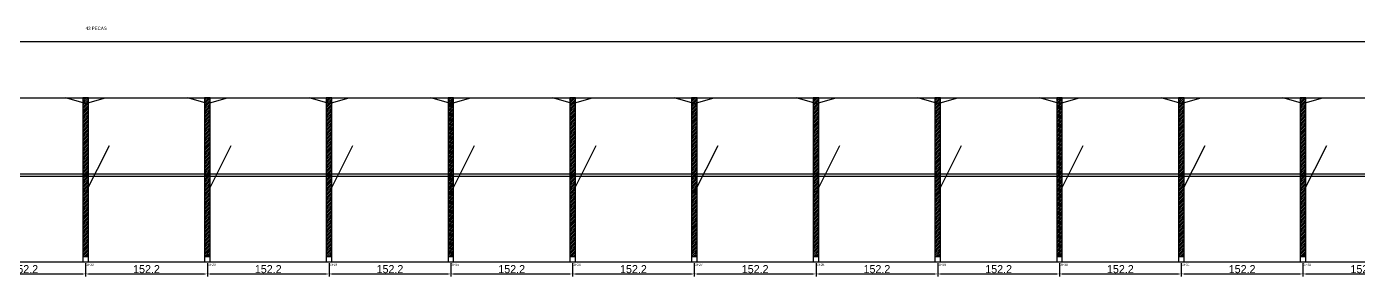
# Model space of a CAD drawing. Header units: metres. Extents: x -30 to 6481, y -25 to 308.
# Drawn here: x 3152 to 4816, y -25 to 287 of the extents above; entities that cross this region are included whole.
import ezdxf

# ---------------------------------------------------------------- set-up
doc = ezdxf.new("R2010")
doc.units = ezdxf.units.M
for name, color, linetype in [('BARRA_ANCORAGEM', 1, 'Continuous'), ('COTA', 241, 'Continuous'), ('GARFOS OK', 3, 'Continuous'), ('NOME DA VIGA', 6, 'Continuous'), ('SARR_7x7', 40, 'Continuous'), ('TIRAS REESCORAMENTO', 252, 'Continuous'), ('VIGAS', 3, 'Continuous')]:
    doc.layers.add(name, color=color, linetype=linetype)
doc.dimstyles.new('EZ DXF', dxfattribs={"dimtxt": 10, "dimasz": 3.5, "dimexe": 3, "dimexo": 1.5, "dimgap": 1, "dimtad": 1, "dimdec": 1, "dimdsep": 46, "dimcen": 2.5, "dimazin": 3, "dimtfac": 1, "dimtmove": 0, "dimatfit": 3})

msp = doc.modelspace()

# ---------------------------------------------------------------- hatches: boundary and pattern name
at = {"layer": 'COTA'}
h = msp.add_hatch(dxfattribs=at)
h.set_pattern_fill('ANSI31', scale=0.5)
h.paths.add_polyline_path([(3221.87, 0), (3228.87, 0), (3228.87, 198), (3221.87, 198)])
h = msp.add_hatch(dxfattribs=at)
h.set_pattern_fill('ANSI31', scale=0.5)
h.paths.add_polyline_path([(3374.03, 0), (3381.03, 0), (3381.03, 198), (3374.03, 198)])
h = msp.add_hatch(dxfattribs=at)
h.set_pattern_fill('ANSI31', scale=0.5)
h.paths.add_polyline_path([(3526.19, 0), (3533.19, 0), (3533.19, 198), (3526.19, 198)])
h = msp.add_hatch(dxfattribs=at)
h.set_pattern_fill('ANSI31', scale=0.5)
h.paths.add_polyline_path([(3678.35, 0), (3685.35, 0), (3685.35, 198), (3678.35, 198)])
h = msp.add_hatch(dxfattribs=at)
h.set_pattern_fill('ANSI31', scale=0.5)
h.paths.add_polyline_path([(3830.51, 0), (3837.51, 0), (3837.51, 198), (3830.51, 198)])
h = msp.add_hatch(dxfattribs=at)
h.set_pattern_fill('ANSI31', scale=0.5)
h.paths.add_polyline_path([(3982.67, 0), (3989.67, 0), (3989.67, 198), (3982.67, 198)])
h = msp.add_hatch(dxfattribs=at)
h.set_pattern_fill('ANSI31', scale=0.5)
h.paths.add_polyline_path([(4134.83, 0), (4141.83, 0), (4141.83, 198), (4134.83, 198)])
h = msp.add_hatch(dxfattribs=at)
h.set_pattern_fill('ANSI31', scale=0.5)
h.paths.add_polyline_path([(4286.99, 0), (4293.99, 0), (4293.99, 198), (4286.99, 198)])
h = msp.add_hatch(dxfattribs=at)
h.set_pattern_fill('ANSI31', scale=0.5)
h.paths.add_polyline_path([(4439.15, 0), (4446.15, 0), (4446.15, 198), (4439.15, 198)])
h = msp.add_hatch(dxfattribs=at)
h.set_pattern_fill('ANSI31', scale=0.5)
h.paths.add_polyline_path([(4591.31, 0), (4598.31, 0), (4598.31, 198), (4591.31, 198)])
h = msp.add_hatch(dxfattribs=at)
h.set_pattern_fill('ANSI31', scale=0.5)
h.paths.add_polyline_path([(4743.47, 0), (4750.47, 0), (4750.47, 198), (4743.47, 198)])

# ---------------------------------------------------------------- linework, layer by layer
at = {"layer": 'BARRA_ANCORAGEM'}
for p, q in [((3225.37, 79.2), (3255.07, 138.6)), ((3377.53, 79.2), (3407.23, 138.6)), ((3529.69, 79.2), (3559.39, 138.6)), ((3681.85, 79.2), (3711.55, 138.6)), ((3834.01, 79.2), (3863.71, 138.6)), ((3986.17, 79.2), (4015.87, 138.6)), ((4138.33, 79.2), (4168.03, 138.6)), ((4290.49, 79.2), (4320.19, 138.6)), ((4442.65, 79.2), (4472.35, 138.6)), ((4594.81, 79.2), (4624.51, 138.6)), ((4746.97, 79.2), (4776.67, 138.6))]:
    msp.add_line(p, q, dxfattribs=at)
at = {"layer": 'GARFOS OK'}
for p, q in [((3225.37, 191), (3200.37, 198)), ((3200.37, 198), (3250.37, 198)), ((3225.37, 191), (3250.37, 198)), ((3377.53, 191), (3352.53, 198)), ((3352.53, 198), (3402.53, 198)), ((3377.53, 191), (3402.53, 198)), ((3529.69, 191), (3504.69, 198)), ((3504.69, 198), (3554.69, 198)), ((3529.69, 191), (3554.69, 198)), ((3681.85, 191), (3656.85, 198)), ((3656.85, 198), (3706.85, 198)), ((3681.85, 191), (3706.85, 198)), ((3834.01, 191), (3809.01, 198)), ((3809.01, 198), (3859.01, 198)), ((3834.01, 191), (3859.01, 198)), ((3986.17, 191), (3961.17, 198)), ((3961.17, 198), (4011.17, 198)), ((3986.17, 191), (4011.17, 198)), ((4138.33, 191), (4113.33, 198)), ((4113.33, 198), (4163.33, 198)), ((4138.33, 191), (4163.33, 198)), ((4290.49, 191), (4265.49, 198)), ((4265.49, 198), (4315.49, 198)), ((4290.49, 191), (4315.49, 198)), ((4442.65, 191), (4417.65, 198)), ((4417.65, 198), (4467.65, 198)), ((4442.65, 191), (4467.65, 198)), ((4594.81, 191), (4569.81, 198)), ((4569.81, 198), (4619.81, 198)), ((4594.81, 191), (4619.81, 198)), ((4746.97, 191), (4721.97, 198)), ((4721.97, 198), (4771.97, 198)), ((4746.97, 191), (4771.97, 198))]:
    msp.add_line(p, q, dxfattribs=at)
at = {"layer": 'GARFOS OK', "linetype": 'CONTINUOUS'}
msp.add_line((-30, -7), (6480.74, -7), dxfattribs=at)
at = {"layer": 'GARFOS OK'}
for points in [[(3221.87, 0), (3228.87, 0), (3228.87, 198), (3221.87, 198), (3221.87, 0)], [(3374.03, 0), (3381.03, 0), (3381.03, 198), (3374.03, 198), (3374.03, 0)], [(3526.19, 0), (3533.19, 0), (3533.19, 198), (3526.19, 198), (3526.19, 0)], [(3678.35, 0), (3685.35, 0), (3685.35, 198), (3678.35, 198), (3678.35, 0)], [(3830.51, 0), (3837.51, 0), (3837.51, 198), (3830.51, 198), (3830.51, 0)], [(3982.67, 0), (3989.67, 0), (3989.67, 198), (3982.67, 198), (3982.67, 0)], [(4134.83, 0), (4141.83, 0), (4141.83, 198), (4134.83, 198), (4134.83, 0)], [(4286.99, 0), (4293.99, 0), (4293.99, 198), (4286.99, 198), (4286.99, 0)], [(4439.15, 0), (4446.15, 0), (4446.15, 198), (4439.15, 198), (4439.15, 0)], [(4591.31, 0), (4598.31, 0), (4598.31, 198), (4591.31, 198), (4591.31, 0)], [(4743.47, 0), (4750.47, 0), (4750.47, 198), (4743.47, 198), (4743.47, 0)]]:
    msp.add_lwpolyline(points, dxfattribs=at)
at = {"layer": 'SARR_7x7'}
for points in [[(3221.87, -7), (3228.87, -7), (3228.87, 0), (3221.87, 0), (3221.87, -7)], [(3374.03, -7), (3381.03, -7), (3381.03, 0), (3374.03, 0), (3374.03, -7)], [(3526.19, -7), (3533.19, -7), (3533.19, 0), (3526.19, 0), (3526.19, -7)], [(3678.35, -7), (3685.35, -7), (3685.35, 0), (3678.35, 0), (3678.35, -7)], [(3830.51, -7), (3837.51, -7), (3837.51, 0), (3830.51, 0), (3830.51, -7)], [(3982.67, -7), (3989.67, -7), (3989.67, 0), (3982.67, 0), (3982.67, -7)], [(4134.83, -7), (4141.83, -7), (4141.83, 0), (4134.83, 0), (4134.83, -7)], [(4286.99, -7), (4293.99, -7), (4293.99, 0), (4286.99, 0), (4286.99, -7)], [(4439.15, -7), (4446.15, -7), (4446.15, 0), (4439.15, 0), (4439.15, -7)], [(4591.31, -7), (4598.31, -7), (4598.31, 0), (4591.31, 0), (4591.31, -7)], [(4743.47, -7), (4750.47, -7), (4750.47, 0), (4743.47, 0), (4743.47, -7)]]:
    msp.add_lwpolyline(points, dxfattribs=at)
at = {"layer": 'TIRAS REESCORAMENTO'}
for points in [[(3073.21, 100), (3225.37, 100), (3225.37, 102.5), (3073.21, 102.5), (3073.21, 100)], [(3225.37, 100), (3377.53, 100), (3377.53, 102.5), (3225.37, 102.5), (3225.37, 100)], [(3377.53, 100), (3529.69, 100), (3529.69, 102.5), (3377.53, 102.5), (3377.53, 100)], [(3529.69, 100), (3681.85, 100), (3681.85, 102.5), (3529.69, 102.5), (3529.69, 100)], [(3681.85, 100), (3834.01, 100), (3834.01, 102.5), (3681.85, 102.5), (3681.85, 100)], [(3834.01, 100), (3986.17, 100), (3986.17, 102.5), (3834.01, 102.5), (3834.01, 100)], [(3986.17, 100), (4138.33, 100), (4138.33, 102.5), (3986.17, 102.5), (3986.17, 100)], [(4138.33, 100), (4290.49, 100), (4290.49, 102.5), (4138.33, 102.5), (4138.33, 100)], [(4290.49, 100), (4442.65, 100), (4442.65, 102.5), (4290.49, 102.5), (4290.49, 100)], [(4442.65, 100), (4594.81, 100), (4594.81, 102.5), (4442.65, 102.5), (4442.65, 100)], [(4594.81, 100), (4746.97, 100), (4746.97, 102.5), (4594.81, 102.5), (4594.81, 100)], [(4746.97, 100), (4899.13, 100), (4899.13, 102.5), (4746.97, 102.5), (4746.97, 100)]]:
    msp.add_lwpolyline(points, dxfattribs=at)
at = {"layer": 'VIGAS'}
msp.add_lwpolyline([(0, 198), (6450.74, 198), (6450.74, 268), (0, 268), (0, 198)], dxfattribs=at)

# ---------------------------------------------------------------- texts
at = {"layer": 'NOME DA VIGA'}
for s, height, p in [('43 PECAS', 4, (3225.37, 283)), ('GF22', 3, (3225.37, -12)), ('GF23', 3, (3377.53, -12)), ('GF24', 3, (3529.69, -12)), ('GF25', 3, (3681.85, -12)), ('GF26', 3, (3834.01, -12)), ('GF27', 3, (3986.17, -12)), ('GF28', 3, (4138.33, -12)), ('GF29', 3, (4290.49, -12)), ('GF30', 3, (4442.65, -12)), ('GF31', 3, (4594.81, -12)), ('GF32', 3, (4746.97, -12))]:
    msp.add_text(s, height=height, dxfattribs=at).set_placement(p)

# ---------------------------------------------------------------- dimensions: what is measured, and where the dimension line sits
at = {"layer": 'COTA'}
for base, p1, p2 in [((3073.21, -22), (3073.21, -7), (3225.37, -7)), ((3225.37, -22), (3225.37, -7), (3377.53, -7)), ((3377.53, -22), (3377.53, -7), (3529.69, -7)), ((3529.69, -22), (3529.69, -7), (3681.85, -7)), ((3681.85, -22), (3681.85, -7), (3834.01, -7)), ((3834.01, -22), (3834.01, -7), (3986.17, -7)), ((3986.17, -22), (3986.17, -7), (4138.33, -7)), ((4138.33, -22), (4138.33, -7), (4290.49, -7)), ((4290.49, -22), (4290.49, -7), (4442.65, -7)), ((4442.65, -22), (4442.65, -7), (4594.81, -7)), ((4594.81, -22), (4594.81, -7), (4746.97, -7)), ((4746.97, -22), (4746.97, -7), (4899.13, -7))]:
    msp.add_linear_dim(base=base, p1=p1, p2=p2, dimstyle='EZ DXF', dxfattribs=at).render()

doc.saveas('drawing.dxf')
